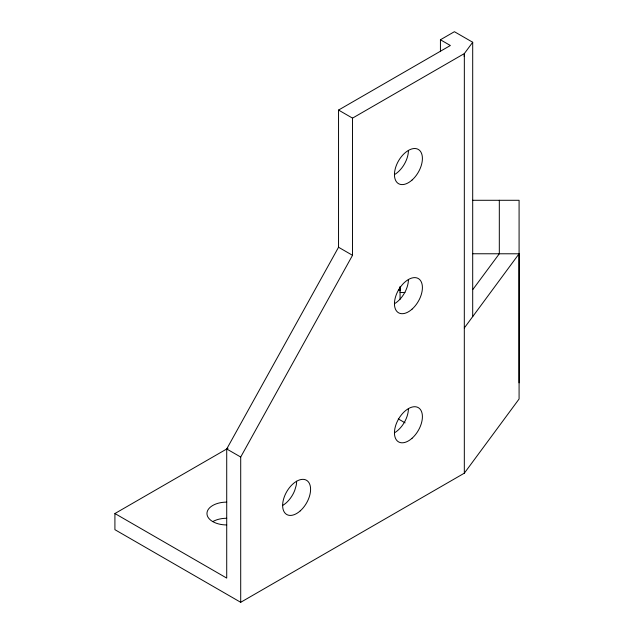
<?xml version="1.0" encoding="UTF-8"?>
<svg xmlns="http://www.w3.org/2000/svg" width="634" height="634" viewBox="0 0 634 634"><rect width="100%" height="100%" fill="white"/><g stroke="black" fill="none" stroke-linecap="round" stroke-linejoin="round"><path stroke-width="0.95" d="M114.912 513.532L114.912 529.675L240.706 602.3L464.326 473.186L464.31 327.976L472.695 316.62L472.702 42.256L454.412 31.7L440.432 39.768L450.362 45.505L338.548 110.062L338.54 247.244L226.718 448.975L226.718 578.089L114.912 513.532L228.018 448.238M240.706 602.3L240.714 457.027L352.52 255.312L352.52 118.13L338.548 110.062M400.062 299.303L400.062 286.655M440.432 51.655L440.432 39.768M464.31 327.976L464.342 53.581L472.702 42.256M499.315 253.576L499.323 200.289M464.183 56.537L464.342 53.581L352.52 118.13M472.695 316.62L519.064 253.79L472.79 253.758M464.326 473.186L519.08 399.008L519.087 200.289L472.631 200.289M472.845 289.508L499.291 253.79M400.062 292.472L404.983 292.472M226.718 448.975L240.714 457.027M338.54 247.244L352.52 255.312M398.398 289.889L400.109 290.879L400.109 286.964M398.295 418.916L405.118 422.862M519.064 253.79L519.08 382.865M226.726 524.944A19.765 11.412 0 0 1 206.961 513.532A19.765 11.412 0 0 1 226.726 502.12M212.755 521.608A19.765 11.412 0 0 1 226.726 518.263M408.423 408.629A19.765 11.412 -60 0 1 394.443 432.832M408.431 150.417A19.765 11.412 -60 0 1 394.451 174.619M408.423 279.523A19.765 11.412 -60 0 1 394.451 303.726M296.609 481.246A19.765 11.412 -60 0 1 296.133 485.699L294.739 490.399A19.765 11.412 -60 0 1 282.637 505.456M300.231 510.885A19.765 11.412 -60 0 0 306.499 480.271A19.765 11.412 -60 0 0 283.113 501.003A19.765 11.412 -60 0 0 300.231 510.885M412.045 309.162A19.765 11.412 -60 0 0 418.313 278.54A19.765 11.412 -60 0 0 394.927 299.272A19.765 11.412 -60 0 0 412.045 309.162M412.045 438.268A19.765 11.412 -60 0 0 418.313 407.646A19.765 11.412 -60 0 0 394.927 428.386A19.765 11.412 -60 0 0 412.045 438.268M412.045 180.056A19.765 11.412 -60 0 0 418.313 149.434A19.765 11.412 -60 0 0 394.927 170.166A19.765 11.412 -60 0 0 412.045 180.056"/></g></svg>
